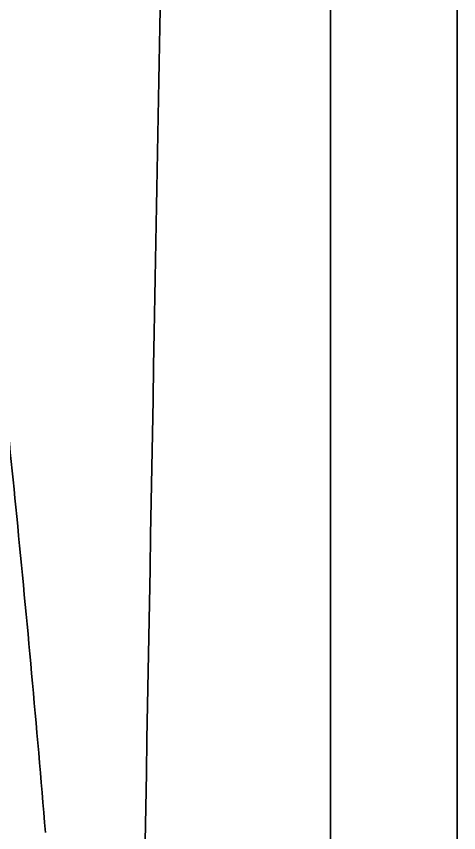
# Model space of a CAD drawing. Header units: millimetres. Extents: x 68 to 2000, y 100 to 2870.
# Drawn here: x 825.029 to 825.697, y 2114.534 to 2115.766 of the extents above; entities that cross this region are included whole.
import ezdxf

# ---------------------------------------------------------------- set-up
doc = ezdxf.new("R2010")
doc.units = ezdxf.units.MM
doc.header["$LTSCALE"] = 10
doc.layers.add('Sichtbar schmal (ISO)', color=7, linetype='Continuous', lineweight=35)

msp = doc.modelspace()

# ---------------------------------------------------------------- linework, layer by layer
at = {"layer": 'Sichtbar schmal (ISO)'}
for p, q in [((825.497, 2073.6699), (825.506, 2130.2234)), ((825.6881, 2073.6699), (825.6971, 2130.2182))]:
    msp.add_line(p, q, dxfattribs=at)
for points, knots in [([(825.0702, 2105.9521), (825.0851, 2106.7834), (825.0997, 2107.6016), (825.1141, 2108.4064), (825.1573, 2110.8228), (825.1984, 2113.1189), (825.2373, 2115.2893), (825.2425, 2115.5797), (825.2477, 2115.8679), (825.2528, 2116.1538), (825.2962, 2118.5736), (825.3369, 2120.8351), (825.3751, 2122.9616), (825.3774, 2123.0872), (825.3796, 2123.2124), (825.3819, 2123.3372), (825.4177, 2125.3276), (825.4514, 2127.1992), (825.4829, 2128.9455), (825.4907, 2129.3792), (825.4984, 2129.8052), (825.506, 2130.2234)], [0, 0, 0, 0, 0.083284, 0.083284, 0.083284, 0.333333, 0.333333, 0.333333, 0.366793, 0.366793, 0.366793, 0.649933, 0.649933, 0.649933, 0.666667, 0.666667, 0.666667, 0.933679, 0.933679, 0.933679, 1, 1, 1, 1]), ([(825.073, 2114.5345), (825.0596, 2114.6958), (825.0451, 2114.8548), (825.0296, 2115.0116), (825.015, 2115.1591), (824.9996, 2115.3047), (824.9834, 2115.4482), (824.969, 2115.5746), (824.9541, 2115.6996), (824.9386, 2115.8229), (824.9361, 2115.8429), (824.9336, 2115.8629), (824.931, 2115.8829), (824.9102, 2116.0459), (824.8884, 2116.2063), (824.8658, 2116.364), (824.8399, 2116.5441), (824.8129, 2116.7209), (824.7849, 2116.8943), (824.7787, 2116.9327), (824.7725, 2116.9709), (824.7662, 2117.009), (824.7404, 2117.1654), (824.7137, 2117.3191), (824.6864, 2117.4701), (824.6476, 2117.6852), (824.6073, 2117.8947), (824.5661, 2118.0987)], [0, 0, 0, 0, 0.120368, 0.120368, 0.120368, 0.233577, 0.233577, 0.233577, 0.333333, 0.333333, 0.333333, 0.349525, 0.349525, 0.349525, 0.481946, 0.481946, 0.481946, 0.633202, 0.633202, 0.633202, 0.666667, 0.666667, 0.666667, 0.804172, 0.804172, 0.804172, 1, 1, 1, 1])]:
    msp.add_open_spline(points, degree=3, knots=knots, dxfattribs=at)

doc.saveas('drawing.dxf')
